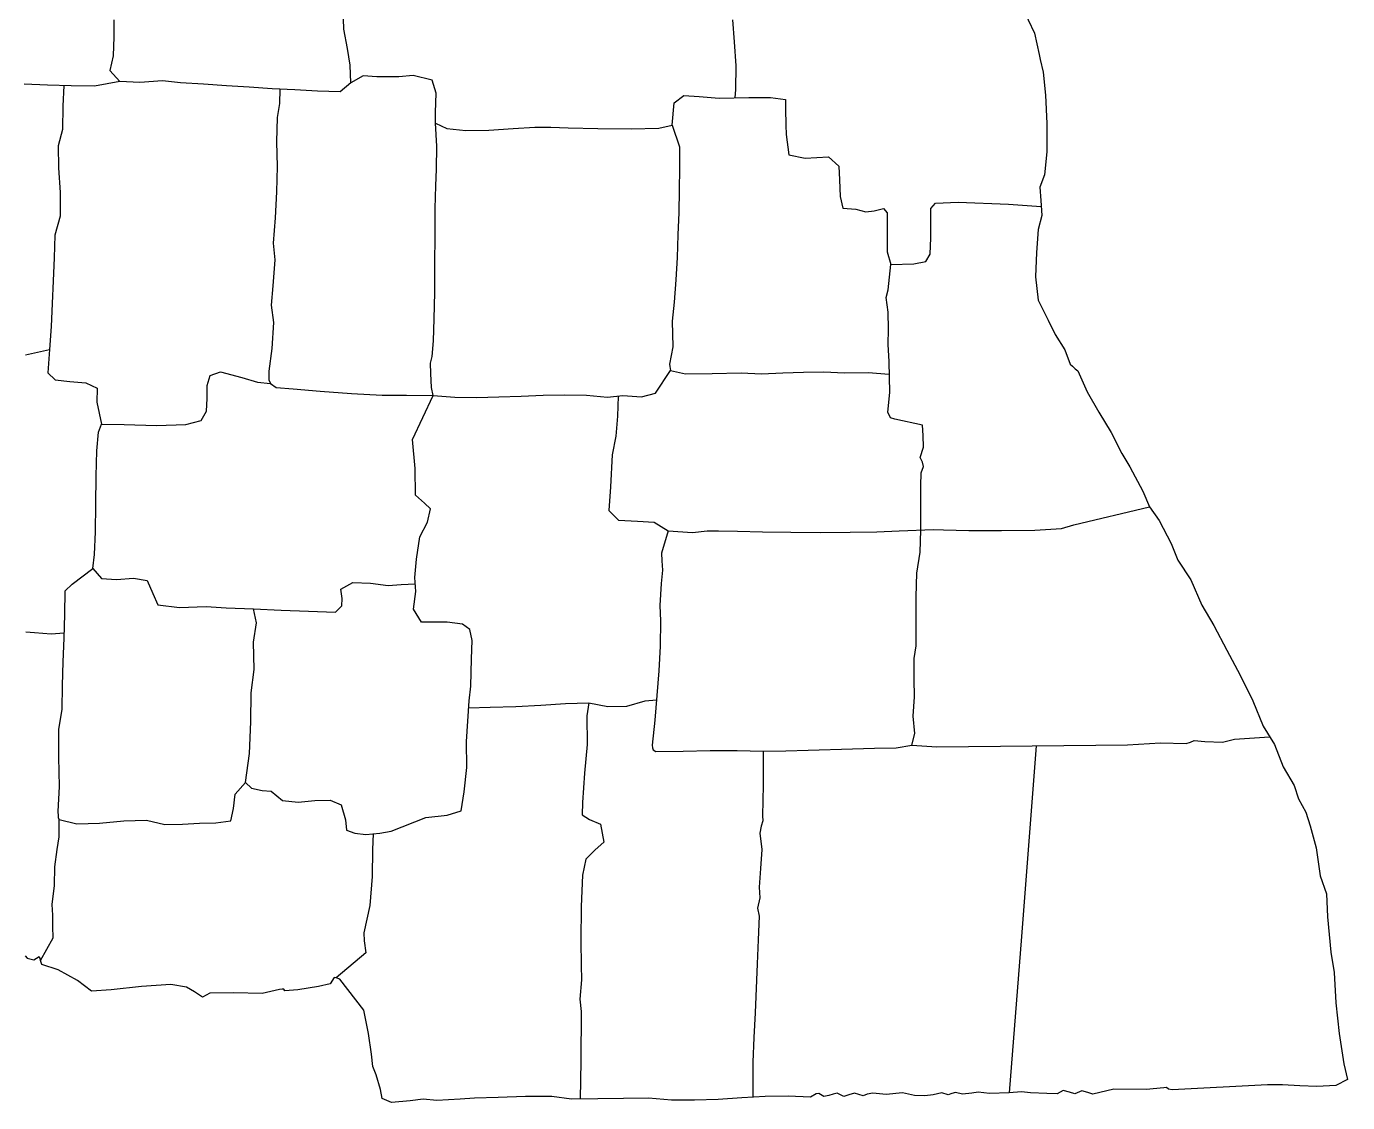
# Model space of a CAD drawing. Extents: x 0 to 16.5, y 0 to 16.2.
# Drawn here: x 8.2 to 16.54, y 0 to 6.79 of the extents above; entities that cross this region are included whole.
import ezdxf

# ---------------------------------------------------------------- set-up
doc = ezdxf.new("R2010")
doc.units = 0
doc.layers.add('WHITE', color=7, linetype='CONTINUOUS')

msp = doc.modelspace()

# ---------------------------------------------------------------- linework, layer by layer
at = {"layer": 'WHITE', "linetype": 'CONTINUOUS'}
for p, q in [((10.203502, 6.775481), (10.19802, 6.902481)), ((14.483386, 6.917856), (14.562933, 6.749903)), ((8.750761, 6.833481), (8.750502, 6.727185)), ((10.226761, 6.652481), (10.203502, 6.775481)), ((12.656761, 6.833481), (12.66765, 6.695185)), ((8.750502, 6.727185), (8.74802, 6.607111)), ((12.66765, 6.695185), (12.677872, 6.543777)), ((14.562933, 6.749903), (14.591761, 6.614481)), ((8.74802, 6.607111), (8.725761, 6.513481)), ((10.242798, 6.547703), (10.226761, 6.652481)), ((14.591761, 6.614481), (14.593798, 6.604444)), ((14.593798, 6.604444), (14.596057, 6.594185)), ((14.596057, 6.594185), (14.598761, 6.583481)), ((8.725761, 6.513481), (8.788417, 6.443934)), ((10.248391, 6.436925), (10.242798, 6.547703)), ((12.677872, 6.543777), (12.674761, 6.393481)), ((14.598761, 6.583481), (14.616317, 6.503638)), ((8.333105, 6.421028), (8.185351, 6.426819)), ((8.481187, 6.416995), (8.333105, 6.421028)), ((8.788417, 6.443934), (8.629761, 6.415481)), ((8.915761, 6.437106), (8.788417, 6.443934)), ((9.059605, 6.449215), (8.915761, 6.437106)), ((9.171761, 6.436481), (9.059605, 6.449215)), ((9.317125, 6.427446), (9.171761, 6.436481)), ((9.46186, 6.417834), (9.317125, 6.427446)), ((10.248391, 6.436925), (10.179761, 6.379481)), ((10.325761, 6.479481), (10.248391, 6.436925)), ((10.41165, 6.473148), (10.325761, 6.479481)), ((10.550872, 6.474814), (10.41165, 6.473148)), ((10.640761, 6.482481), (10.550872, 6.474814)), ((10.759983, 6.452925), (10.640761, 6.482481)), ((10.786539, 6.37137), (10.759983, 6.452925)), ((14.616317, 6.503638), (14.631539, 6.357407)), ((8.436465, 6.4184), (8.429245, 6.28934)), ((8.629761, 6.415481), (8.481187, 6.416995)), ((9.60607, 6.408169), (9.46186, 6.417834)), ((9.74986, 6.398977), (9.60607, 6.408169)), ((9.893335, 6.390781), (9.74986, 6.398977)), ((9.798647, 6.39619), (9.797391, 6.305629)), ((10.036601, 6.384108), (9.893335, 6.390781)), ((10.179761, 6.379481), (10.036601, 6.384108)), ((10.781761, 6.248481), (10.786539, 6.37137)), ((12.288277, 6.310637), (12.348386, 6.356231)), ((12.348386, 6.356231), (12.446183, 6.35045)), ((12.446183, 6.35045), (12.572761, 6.338481)), ((12.572761, 6.338481), (12.759391, 6.342703)), ((12.674761, 6.393481), (12.672021, 6.340726)), ((12.759391, 6.342703), (12.896465, 6.343925)), ((12.896465, 6.343925), (12.991761, 6.330481)), ((14.631539, 6.357407), (14.640761, 6.178231)), ((8.429245, 6.28934), (8.427761, 6.140481)), ((9.797391, 6.305629), (9.781798, 6.218)), ((12.274761, 6.168481), (12.288277, 6.310637)), ((12.991761, 6.330481), (12.991687, 6.271629)), ((12.991687, 6.271629), (12.992502, 6.169666)), ((9.781798, 6.218), (9.777761, 6.063481)), ((10.782099, 6.182245), (10.781761, 6.248481)), ((10.790324, 6.035653), (10.782099, 6.182245)), ((10.782099, 6.182245), (10.852793, 6.147041)), ((14.640761, 6.178231), (14.640317, 5.999555)), ((8.427761, 6.140481), (8.399729, 6.038777)), ((10.852793, 6.147041), (10.972362, 6.13484)), ((10.972362, 6.13484), (11.119324, 6.137612)), ((11.119324, 6.137612), (11.272198, 6.147329)), ((11.272198, 6.147329), (11.409504, 6.155962)), ((11.409504, 6.155962), (11.509761, 6.155481)), ((11.509761, 6.155481), (11.618793, 6.152609)), ((11.618793, 6.152609), (11.806977, 6.147385)), ((11.806977, 6.147385), (12.017145, 6.144897)), ((12.017145, 6.144897), (12.192129, 6.150233)), ((12.192129, 6.150233), (12.274761, 6.168481)), ((12.274761, 6.168481), (12.321761, 6.032481)), ((12.992502, 6.169666), (12.995761, 6.109481)), ((12.995761, 6.109481), (13.011205, 5.982037)), ((8.399729, 6.038777), (8.401505, 5.898769)), ((9.777761, 6.063481), (9.78223, 5.908918)), ((10.788761, 5.890481), (10.790324, 6.035653)), ((12.321761, 6.032481), (12.321245, 5.897271)), ((13.011205, 5.982037), (13.115983, 5.960592)), ((13.115983, 5.960592), (13.262761, 5.968481)), ((13.262761, 5.968481), (13.327909, 5.909037)), ((14.640317, 5.999555), (14.626539, 5.854824)), ((8.401505, 5.898769), (8.412497, 5.743113)), ((9.78223, 5.908918), (9.779011, 5.747981)), ((10.783308, 5.785921), (10.788761, 5.890481)), ((12.321245, 5.897271), (12.319592, 5.758843)), ((13.327909, 5.909037), (13.33128, 5.823592)), ((14.626539, 5.854824), (14.595761, 5.777481)), ((10.780325, 5.642448), (10.783308, 5.785921)), ((12.319592, 5.758843), (12.316644, 5.61814)), ((13.33128, 5.823592), (13.335761, 5.719481)), ((14.595761, 5.777481), (14.603391, 5.692481)), ((8.412497, 5.743113), (8.412113, 5.594465)), ((9.779011, 5.747981), (9.770167, 5.584793)), ((13.335761, 5.719481), (13.352687, 5.644333)), ((13.908761, 5.642481), (13.93737, 5.677497)), ((13.93737, 5.677497), (14.080636, 5.683356)), ((14.080636, 5.683356), (14.398761, 5.669481)), ((14.603391, 5.692481), (14.608798, 5.599481)), ((8.412113, 5.594465), (8.379761, 5.475481)), ((10.778872, 5.47337), (10.780325, 5.642448)), ((12.316644, 5.61814), (12.312245, 5.476108)), ((13.352687, 5.644333), (13.435835, 5.638962)), ((13.435835, 5.638962), (13.498761, 5.622481)), ((13.498761, 5.622481), (13.551242, 5.628851)), ((13.551242, 5.628851), (13.60928, 5.642111)), ((13.60928, 5.642111), (13.631761, 5.614481)), ((13.631761, 5.614481), (13.631724, 5.508222)), ((13.908265, 5.458697), (13.908761, 5.642481)), ((14.398761, 5.669481), (14.605525, 5.655767)), ((14.608798, 5.599481), (14.585761, 5.510481)), ((9.770167, 5.584793), (9.757761, 5.423481)), ((13.631724, 5.508222), (13.632798, 5.369074)), ((14.585761, 5.510481), (14.575777, 5.3647)), ((8.379761, 5.475481), (8.374974, 5.331458)), ((9.757761, 5.423481), (9.766613, 5.31837)), ((10.778012, 5.291995), (10.778872, 5.47337)), ((12.312245, 5.476108), (12.306236, 5.333691)), ((13.905033, 5.354929), (13.908265, 5.458697)), ((13.632798, 5.369074), (13.654761, 5.289481)), ((13.876649, 5.307753), (13.905033, 5.354929)), ((14.575777, 5.3647), (14.568136, 5.211981)), ((8.374974, 5.331458), (8.369465, 5.187296)), ((9.766613, 5.31837), (9.755909, 5.153925)), ((10.776806, 5.111633), (10.778012, 5.291995)), ((12.306236, 5.333691), (12.298461, 5.191834)), ((13.639205, 5.128777), (13.654761, 5.289481)), ((13.654761, 5.289481), (13.800697, 5.293745)), ((13.800697, 5.293745), (13.876649, 5.307753)), ((8.369465, 5.187296), (8.363011, 5.042856)), ((12.298461, 5.191834), (12.288761, 5.051481)), ((14.568136, 5.211981), (14.585058, 5.065262)), ((9.755909, 5.153925), (9.744761, 5.033481)), ((10.774317, 4.945592), (10.776806, 5.111633)), ((13.626761, 5.080481), (13.639205, 5.128777)), ((8.363011, 5.042856), (8.355391, 4.898)), ((9.744761, 5.033481), (9.759539, 4.923592)), ((12.288761, 5.051481), (12.27502, 4.932333)), ((13.638539, 4.988148), (13.626761, 5.080481)), ((14.585058, 5.065262), (14.648761, 4.937481)), ((9.759539, 4.923592), (9.748317, 4.75837)), ((10.769605, 4.807181), (10.774317, 4.945592)), ((12.27502, 4.932333), (12.280168, 4.768962)), ((13.640317, 4.880481), (13.638539, 4.988148)), ((14.648761, 4.937481), (14.692168, 4.846777)), ((8.355391, 4.898), (8.346381, 4.752587)), ((13.638761, 4.783481), (13.640317, 4.880481)), ((14.692168, 4.846777), (14.75402, 4.751851)), ((9.748317, 4.75837), (9.729761, 4.616481)), ((10.761732, 4.709707), (10.769605, 4.807181)), ((12.280168, 4.768962), (12.259761, 4.660481)), ((13.644502, 4.678111), (13.638761, 4.783481)), ((8.193809, 4.719217), (8.346381, 4.752587)), ((8.346381, 4.752587), (8.335761, 4.606481)), ((10.749761, 4.666481), (10.761732, 4.709707)), ((13.648687, 4.481185), (13.644502, 4.678111)), ((14.75402, 4.751851), (14.788761, 4.660481)), ((8.335761, 4.606481), (8.380857, 4.561313)), ((9.339761, 4.525106), (9.360242, 4.587888)), ((9.360242, 4.587888), (9.425446, 4.611449)), ((9.425446, 4.611449), (9.559761, 4.575481)), ((9.729761, 4.616481), (9.730354, 4.560851)), ((10.752428, 4.600925), (10.749761, 4.666481)), ((10.757094, 4.514037), (10.752428, 4.600925)), ((12.170386, 4.477653), (12.265761, 4.619481)), ((12.259761, 4.660481), (12.261761, 4.646518)), ((12.261761, 4.646518), (12.263761, 4.632777)), ((12.263761, 4.632777), (12.265761, 4.619481)), ((12.265761, 4.619481), (12.359386, 4.600309)), ((12.359386, 4.600309), (12.528761, 4.601106)), ((12.528761, 4.601106), (12.710136, 4.60584)), ((12.710136, 4.60584), (12.839761, 4.598481)), ((12.839761, 4.598481), (12.973242, 4.606555)), ((12.973242, 4.606555), (13.10428, 4.610407)), ((13.10428, 4.610407), (13.233761, 4.612481)), ((13.233761, 4.612481), (13.363872, 4.606666)), ((13.363872, 4.606666), (13.513317, 4.608629)), ((13.513317, 4.608629), (13.646233, 4.59663)), ((14.788761, 4.660481), (14.801835, 4.646888)), ((14.801835, 4.646888), (14.82002, 4.63174)), ((14.82002, 4.63174), (14.835761, 4.617481)), ((14.835761, 4.617481), (14.895089, 4.484731)), ((8.380857, 4.561313), (8.474049, 4.549937)), ((8.474049, 4.549937), (8.575593, 4.542545)), ((8.575593, 4.542545), (8.645745, 4.509329)), ((8.645745, 4.509329), (8.644761, 4.420481)), ((9.339613, 4.443407), (9.339761, 4.525106)), ((9.559761, 4.575481), (9.657613, 4.547259)), ((9.657613, 4.547259), (9.739835, 4.537444)), ((9.730354, 4.560851), (9.739835, 4.537444)), ((9.739835, 4.537444), (9.775761, 4.512481)), ((9.775761, 4.512481), (9.883414, 4.504902)), ((9.883414, 4.504902), (10.05365, 4.490851)), ((10.767761, 4.462481), (10.757094, 4.514037)), ((8.644761, 4.420481), (8.672761, 4.282481)), ((9.335409, 4.363097), (9.339613, 4.443407)), ((10.05365, 4.490851), (10.252386, 4.475856)), ((10.252386, 4.475856), (10.445539, 4.465444)), ((10.445539, 4.465444), (10.599025, 4.465143)), ((10.599025, 4.465143), (10.767761, 4.462481)), ((10.636391, 4.184074), (10.767761, 4.462481)), ((10.767761, 4.462481), (10.904277, 4.452905)), ((10.904277, 4.452905), (11.042573, 4.450934)), ((11.042573, 4.450934), (11.181902, 4.453956)), ((11.181902, 4.453956), (11.321511, 4.459356)), ((11.321511, 4.459356), (11.460652, 4.464522)), ((11.460652, 4.464522), (11.598574, 4.46684)), ((11.598574, 4.46684), (11.734527, 4.463698)), ((11.734527, 4.463698), (11.867761, 4.452481)), ((11.867761, 4.452481), (11.965011, 4.462372)), ((11.935082, 4.459328), (11.930858, 4.331162)), ((11.965011, 4.462372), (12.082511, 4.454356)), ((12.082511, 4.454356), (12.170386, 4.477653)), ((13.637761, 4.356481), (13.648687, 4.481185)), ((14.895089, 4.484731), (14.969136, 4.356481)), ((9.302761, 4.304481), (9.335409, 4.363097)), ((13.653539, 4.322444), (13.637761, 4.356481)), ((14.969136, 4.356481), (15.045995, 4.228231)), ((8.654816, 4.230493), (8.672761, 4.282481)), ((8.672761, 4.282481), (8.817324, 4.278606)), ((8.817324, 4.278606), (9.020011, 4.273981)), ((9.020011, 4.273981), (9.206574, 4.279106)), ((9.206574, 4.279106), (9.302761, 4.304481)), ((11.930858, 4.331162), (11.920761, 4.206481)), ((13.68065, 4.313518), (13.653539, 4.322444)), ((13.854761, 4.274481), (13.68065, 4.313518)), ((13.860502, 4.209148), (13.854761, 4.274481)), ((8.644674, 4.112697), (8.654816, 4.230493)), ((10.653131, 4.001888), (10.636391, 4.184074)), ((11.920761, 4.206481), (11.897798, 4.089074)), ((13.861354, 4.136481), (13.860502, 4.209148)), ((15.045995, 4.228231), (15.113761, 4.095481)), ((8.639726, 3.952918), (8.644674, 4.112697)), ((11.897798, 4.089074), (11.887057, 3.885222)), ((13.841761, 4.070481), (13.861354, 4.136481)), ((15.113761, 4.095481), (15.164909, 4.012629)), ((13.856205, 4.042518), (13.841761, 4.070481)), ((13.847761, 3.975481), (13.86265, 4.013444)), ((13.86265, 4.013444), (13.856205, 4.042518)), ((15.164909, 4.012629), (15.24628, 3.859333)), ((8.637367, 3.774982), (8.639726, 3.952918)), ((10.654761, 3.833481), (10.653131, 4.001888)), ((13.845465, 3.892814), (13.847761, 3.975481)), ((11.887057, 3.885222), (11.876761, 3.736481)), ((13.845391, 3.734814), (13.845465, 3.892814)), ((15.24628, 3.859333), (15.288761, 3.760481)), ((8.634991, 3.602714), (8.637367, 3.774982)), ((10.711391, 3.783407), (10.654761, 3.833481)), ((10.750465, 3.747555), (10.711391, 3.783407)), ((14.811761, 3.645481), (15.288761, 3.760481)), ((15.288761, 3.760481), (15.348687, 3.674407)), ((10.731761, 3.663481), (10.750465, 3.747555)), ((11.876761, 3.736481), (11.937798, 3.675777)), ((11.937798, 3.675777), (12.056391, 3.669518)), ((12.056391, 3.669518), (12.162761, 3.663481)), ((13.845761, 3.633481), (13.845391, 3.734814)), ((15.348687, 3.674407), (15.426168, 3.529222)), ((8.629991, 3.459939), (8.634991, 3.602714)), ((10.682354, 3.571629), (10.731761, 3.663481)), ((12.162761, 3.663481), (12.250909, 3.608333)), ((12.250909, 3.608333), (12.208391, 3.467296)), ((12.250909, 3.608333), (12.403946, 3.596962)), ((12.403946, 3.596962), (12.496761, 3.608481)), ((12.496761, 3.608481), (12.568013, 3.607588)), ((12.568013, 3.607588), (12.688417, 3.605417)), ((12.688417, 3.605417), (12.844845, 3.60273)), ((12.844845, 3.60273), (13.024169, 3.600289)), ((13.024169, 3.600289), (13.213261, 3.598856)), ((13.213261, 3.598856), (13.398993, 3.599193)), ((13.398993, 3.599193), (13.568237, 3.602062)), ((13.568237, 3.602062), (13.707865, 3.608225)), ((13.707865, 3.608225), (13.925761, 3.616481)), ((13.841761, 3.473481), (13.845303, 3.613232)), ((13.845303, 3.613232), (13.845761, 3.633481)), ((13.925761, 3.616481), (13.98903, 3.614462)), ((13.98903, 3.614462), (14.147242, 3.611333)), ((14.147242, 3.611333), (14.354511, 3.609981)), ((14.354511, 3.609981), (14.564946, 3.613296)), ((14.564946, 3.613296), (14.732659, 3.624166)), ((14.732659, 3.624166), (14.811761, 3.645481)), ((10.661835, 3.43), (10.682354, 3.571629)), ((15.426168, 3.529222), (15.466761, 3.422481)), ((8.619761, 3.370481), (8.629991, 3.459939)), ((10.651761, 3.313481), (10.661835, 3.43)), ((12.208391, 3.467296), (12.209798, 3.419333)), ((12.209798, 3.419333), (12.214761, 3.360481)), ((13.820683, 3.340372), (13.841761, 3.473481)), ((15.466761, 3.422481), (15.550094, 3.299259)), ((8.489428, 3.271481), (8.619761, 3.370481)), ((8.619761, 3.370481), (8.673281, 3.308073)), ((12.214761, 3.360481), (12.206946, 3.275962)), ((13.814886, 3.191606), (13.820683, 3.340372)), ((8.444761, 3.230481), (8.489428, 3.271481)), ((8.673281, 3.308073), (8.768801, 3.301537)), ((8.768801, 3.301537), (8.875361, 3.310505)), ((8.875361, 3.310505), (8.962001, 3.294609)), ((8.962001, 3.294609), (8.997761, 3.213481)), ((10.184761, 3.240481), (10.259937, 3.281329)), ((10.259937, 3.281329), (10.370729, 3.278065)), ((10.370729, 3.278065), (10.483633, 3.263377)), ((10.483633, 3.263377), (10.565145, 3.269953)), ((10.565145, 3.269953), (10.653906, 3.274205)), ((10.656613, 3.224629), (10.651761, 3.313481)), ((12.206946, 3.275962), (12.196909, 3.137666)), ((15.550094, 3.299259), (15.618094, 3.13937)), ((8.442681, 3.080481), (8.444761, 3.230481)), ((8.997761, 3.213481), (9.029449, 3.140622)), ((10.192131, 3.180888), (10.184761, 3.240481)), ((10.189724, 3.135074), (10.192131, 3.180888)), ((10.641909, 3.114), (10.656613, 3.224629)), ((13.816027, 3.036278), (13.814886, 3.191606)), ((9.029449, 3.140622), (9.165761, 3.124856)), ((9.165761, 3.124856), (9.333574, 3.130653)), ((9.333574, 3.130653), (9.459761, 3.122481)), ((9.459761, 3.122481), (9.633386, 3.115169)), ((9.633386, 3.115169), (9.807011, 3.107481)), ((9.652761, 3.027481), (9.633386, 3.115169)), ((9.807011, 3.107481), (9.979511, 3.100543)), ((9.979511, 3.100543), (10.149761, 3.095481)), ((10.149761, 3.095481), (10.189724, 3.135074)), ((10.692761, 3.032481), (10.641909, 3.114)), ((12.196909, 3.137666), (12.201761, 3.040481)), ((15.618094, 3.13937), (15.694761, 3.011481)), ((8.437721, 2.931201), (8.442681, 3.080481)), ((9.633242, 2.905592), (9.652761, 3.027481)), ((10.855455, 3.031231), (10.692761, 3.032481)), ((10.952317, 3.019481), (10.855455, 3.031231)), ((10.999511, 2.985231), (10.952317, 3.019481)), ((12.201761, 3.040481), (12.198849, 2.881569)), ((13.815761, 2.883481), (13.816027, 3.036278)), ((15.694761, 3.011481), (15.776277, 2.855294)), ((8.249687, 2.96537), (8.195761, 2.968481)), ((8.302502, 2.959592), (8.249687, 2.96537)), ((8.355761, 2.956481), (8.302502, 2.959592)), ((8.438734, 2.96169), (8.355761, 2.956481)), ((8.431801, 2.781921), (8.437721, 2.931201)), ((11.013205, 2.916481), (10.999511, 2.985231)), ((9.637946, 2.733703), (9.633242, 2.905592)), ((11.009567, 2.801231), (11.013205, 2.916481)), ((12.198849, 2.881569), (12.190945, 2.725345)), ((13.802502, 2.802185), (13.815761, 2.883481)), ((15.776277, 2.855294), (15.860886, 2.696481)), ((8.426841, 2.631921), (8.431801, 2.781921)), ((11.004761, 2.627481), (11.009567, 2.801231)), ((13.803687, 2.671777), (13.802502, 2.802185)), ((9.617761, 2.586481), (9.637946, 2.733703)), ((12.190945, 2.725345), (12.179297, 2.570177)), ((13.805761, 2.560481), (13.803687, 2.671777)), ((15.860886, 2.696481), (15.940433, 2.536168)), ((8.424761, 2.480481), (8.426841, 2.631921)), ((9.617131, 2.402851), (9.617761, 2.586481)), ((10.993724, 2.535925), (11.004761, 2.627481)), ((10.977539, 2.278555), (10.993724, 2.535925)), ((11.288089, 2.4997), (11.447636, 2.508981)), ((11.447636, 2.508981), (11.602495, 2.518262)), ((11.602495, 2.518262), (11.749761, 2.522481)), ((11.749761, 2.522481), (11.737761, 2.441481)), ((11.749761, 2.522481), (11.869354, 2.499185)), ((11.869354, 2.499185), (11.989168, 2.502111)), ((11.989168, 2.502111), (12.104761, 2.535481)), ((12.104761, 2.535481), (12.176766, 2.542314)), ((12.179297, 2.570177), (12.165153, 2.414433)), ((13.797058, 2.43859), (13.805761, 2.560481)), ((15.940433, 2.536168), (16.006761, 2.375481)), ((8.404683, 2.356231), (8.424761, 2.480481)), ((10.99111, 2.491142), (11.126761, 2.495481)), ((11.126761, 2.495481), (11.288089, 2.4997)), ((11.737761, 2.441481), (11.738242, 2.260296)), ((13.808136, 2.330106), (13.797058, 2.43859)), ((8.405136, 2.180981), (8.404683, 2.356231)), ((9.608724, 2.203444), (9.617131, 2.402851)), ((12.165153, 2.414433), (12.149761, 2.256481)), ((16.006761, 2.375481), (16.07665, 2.259185)), ((10.978983, 2.114407), (10.977539, 2.278555)), ((11.738242, 2.260296), (11.721613, 2.08)), ((12.149761, 2.256481), (12.15128, 2.239185)), ((13.689761, 2.238481), (13.789027, 2.256309)), ((13.789027, 2.256309), (13.808136, 2.330106)), ((13.789027, 2.256309), (13.946761, 2.245481)), ((13.946761, 2.245481), (15.149761, 2.258481)), ((14.573743, 2.252277), (14.479511, 1.049106)), ((15.149761, 2.258481), (15.358613, 2.271333)), ((15.358613, 2.271333), (15.520724, 2.265703)), ((15.520724, 2.265703), (15.547131, 2.274592)), ((15.547131, 2.274592), (15.569761, 2.285481)), ((15.569761, 2.285481), (15.637886, 2.279543)), ((15.637886, 2.279543), (15.749511, 2.275481)), ((15.749511, 2.275481), (15.824011, 2.293919)), ((15.824011, 2.293919), (16.046575, 2.309229)), ((16.07665, 2.259185), (16.131205, 2.118444)), ((8.409152, 1.994481), (8.405136, 2.180981)), ((9.582761, 2.020481), (9.608724, 2.203444)), ((12.15128, 2.239185), (12.156576, 2.226777)), ((12.156576, 2.226777), (12.172761, 2.215481)), ((12.172761, 2.215481), (12.344074, 2.217497)), ((12.344074, 2.217497), (12.515761, 2.221106)), ((12.515761, 2.221106), (12.685199, 2.222653)), ((12.685199, 2.222653), (12.849761, 2.218481)), ((12.849761, 2.218481), (12.992539, 2.219962)), ((12.849761, 2.218481), (12.850761, 2.096481)), ((12.992539, 2.219962), (13.133983, 2.223666)), ((13.133983, 2.223666), (13.413539, 2.233296)), ((13.413539, 2.233296), (13.551983, 2.237)), ((13.551983, 2.237), (13.689761, 2.238481)), ((10.961761, 1.960481), (10.978983, 2.114407)), ((12.850761, 2.096481), (12.850761, 2.003666)), ((16.131205, 2.118444), (16.201761, 2.001481)), ((9.517761, 1.946481), (9.582761, 2.020481)), ((9.582761, 2.020481), (9.621168, 1.983962)), ((11.721613, 2.08), (11.708761, 1.893481)), ((12.850761, 2.003666), (12.848094, 1.907296)), ((16.201761, 2.001481), (16.229465, 1.91674)), ((8.399761, 1.836481), (8.409152, 1.994481)), ((9.507242, 1.856222), (9.517761, 1.946481)), ((9.621168, 1.983962), (9.688687, 1.969)), ((9.688687, 1.969), (9.743761, 1.964481)), ((9.743761, 1.964481), (9.816423, 1.90643)), ((10.943465, 1.840925), (10.961761, 1.960481)), ((8.401317, 1.810629), (8.399761, 1.836481)), ((9.49028, 1.77774), (9.507242, 1.856222)), ((9.816423, 1.90643), (9.914057, 1.896074)), ((9.914057, 1.896074), (10.019636, 1.906106)), ((10.019636, 1.906106), (10.116131, 1.909222)), ((10.116131, 1.909222), (10.186516, 1.878115)), ((10.186516, 1.878115), (10.213761, 1.785481)), ((10.855391, 1.81337), (10.943465, 1.840925)), ((11.708761, 1.893481), (11.708317, 1.816851)), ((12.848094, 1.907296), (12.844761, 1.810481)), ((16.229465, 1.91674), (16.274724, 1.833555)), ((8.402872, 1.797666), (8.401317, 1.810629)), ((8.405761, 1.786481), (8.402872, 1.797666)), ((8.405428, 1.677481), (8.405761, 1.786481)), ((8.405761, 1.786481), (8.517849, 1.758585)), ((8.517849, 1.758585), (8.660705, 1.762753)), ((8.660705, 1.762753), (8.814217, 1.777769)), ((8.814217, 1.777769), (8.958273, 1.782417)), ((8.958273, 1.782417), (9.072761, 1.755481)), ((9.072761, 1.755481), (9.18428, 1.757629)), ((9.18428, 1.757629), (9.291576, 1.763333)), ((9.291576, 1.763333), (9.395761, 1.765481)), ((9.395761, 1.765481), (9.49028, 1.77774)), ((10.213761, 1.785481), (10.219428, 1.718703)), ((10.501798, 1.712111), (10.719761, 1.798481)), ((10.719761, 1.798481), (10.855391, 1.81337)), ((11.708317, 1.816851), (11.753205, 1.786444)), ((11.753205, 1.786444), (11.822761, 1.756481)), ((11.822761, 1.756481), (11.844687, 1.644518)), ((12.848168, 1.778407), (12.836687, 1.745222)), ((12.844761, 1.810481), (12.848168, 1.778407)), ((16.274724, 1.833555), (16.301761, 1.747481)), ((8.394761, 1.596481), (8.405428, 1.677481)), ((10.219428, 1.718703), (10.272428, 1.701259)), ((10.272428, 1.701259), (10.342761, 1.692481)), ((10.342761, 1.692481), (10.431057, 1.701185)), ((10.387339, 1.696875), (10.384761, 1.596481)), ((10.431057, 1.701185), (10.501798, 1.712111)), ((12.836687, 1.745222), (12.828761, 1.700481)), ((12.828761, 1.700481), (12.841502, 1.596777)), ((16.301761, 1.747481), (16.340242, 1.608037)), ((8.378687, 1.488555), (8.394761, 1.596481)), ((10.384761, 1.596481), (10.381835, 1.426333)), ((11.790168, 1.595444), (11.730761, 1.535481)), ((11.844687, 1.644518), (11.790168, 1.595444)), ((12.841502, 1.596777), (12.83402, 1.476851)), ((16.340242, 1.608037), (16.365613, 1.431259)), ((11.730761, 1.535481), (11.709355, 1.436153)), ((8.376835, 1.370407), (8.378687, 1.488555)), ((10.381835, 1.426333), (10.366687, 1.244629)), ((11.709355, 1.436153), (11.700511, 1.236606)), ((12.83402, 1.476851), (12.824761, 1.360481)), ((16.365613, 1.431259), (16.404761, 1.318481)), ((8.362761, 1.250481), (8.376835, 1.370407)), ((12.824761, 1.360481), (12.828094, 1.291481)), ((12.828094, 1.291481), (12.813428, 1.227148)), ((16.404761, 1.318481), (16.412168, 1.173185)), ((8.365835, 1.18337), (8.362761, 1.250481)), ((8.36602, 1.112259), (8.365835, 1.18337)), ((10.366687, 1.244629), (10.329761, 1.070481)), ((11.700511, 1.236606), (11.699542, 1.019247)), ((12.813428, 1.227148), (12.824761, 1.177481)), ((12.824761, 1.177481), (12.817631, 1.027583)), ((16.412168, 1.173185), (16.432687, 0.949444)), ((8.367761, 1.040481), (8.36602, 1.112259)), ((8.289428, 0.897333), (8.367761, 1.040481)), ((10.329761, 1.070481), (10.331724, 1.020222)), ((10.331724, 1.020222), (10.342798, 0.94574)), ((11.699542, 1.019247), (11.701761, 0.866481)), ((12.817631, 1.027583), (12.811057, 0.875296)), ((14.479511, 1.049106), (14.401724, 0.062148)), ((8.191798, 0.925925), (8.204391, 0.911037)), ((8.246761, 0.901481), (8.281094, 0.921296)), ((8.281094, 0.921296), (8.289428, 0.897333)), ((10.342798, 0.94574), (10.153983, 0.787629)), ((16.432687, 0.949444), (16.454761, 0.821481)), ((8.204391, 0.911037), (8.246761, 0.901481)), ((8.297761, 0.872481), (8.289428, 0.897333)), ((8.40002, 0.837962), (8.297761, 0.872481)), ((8.521835, 0.769666), (8.40002, 0.837962)), ((11.701761, 0.866481), (11.703724, 0.773925)), ((12.811057, 0.875296), (12.798465, 0.566)), ((8.610761, 0.702481), (8.521835, 0.769666)), ((10.141539, 0.790333), (10.117761, 0.749481)), ((10.153983, 0.787629), (10.141539, 0.790333)), ((10.177761, 0.778481), (10.153983, 0.787629)), ((10.328636, 0.582231), (10.177761, 0.778481)), ((11.703724, 0.773925), (11.693465, 0.652703)), ((16.454761, 0.821481), (16.464576, 0.628518)), ((8.734464, 0.711887), (8.610761, 0.702481)), ((8.926886, 0.732731), (8.734464, 0.711887)), ((9.111245, 0.74495), (8.926886, 0.732731)), ((9.210761, 0.728481), (9.111245, 0.74495)), ((9.259724, 0.699111), (9.210761, 0.728481)), ((9.310465, 0.666185), (9.259724, 0.699111)), ((9.356761, 0.691481), (9.310465, 0.666185)), ((9.508391, 0.693222), (9.356761, 0.691481)), ((9.688465, 0.68874), (9.508391, 0.693222)), ((9.796761, 0.714481), (9.688465, 0.68874)), ((9.81428, 0.716592), (9.796761, 0.714481)), ((9.824909, 0.71537), (9.81428, 0.716592)), ((9.831761, 0.705481), (9.824909, 0.71537)), ((9.911909, 0.712222), (9.831761, 0.705481)), ((10.042946, 0.733407), (9.911909, 0.712222)), ((10.117761, 0.749481), (10.042946, 0.733407)), ((11.693465, 0.652703), (11.700761, 0.575481)), ((16.464576, 0.628518), (16.485946, 0.435111)), ((10.358502, 0.435518), (10.328636, 0.582231)), ((11.700761, 0.575481), (11.699625, 0.260297)), ((12.798465, 0.566), (12.791891, 0.410212)), ((10.377645, 0.306027), (10.358502, 0.435518)), ((16.485946, 0.435111), (16.515761, 0.243481)), ((12.791891, 0.410212), (12.784761, 0.254481)), ((10.385761, 0.228481), (10.377645, 0.306027)), ((11.699625, 0.260297), (11.695454, 0.022091)), ((12.784761, 0.254481), (12.785452, 0.033436)), ((10.40665, 0.174296), (10.385761, 0.228481)), ((10.435539, 0.081666), (10.40665, 0.174296)), ((16.515761, 0.243481), (16.538699, 0.145981)), ((15.063205, 0.085333), (14.931761, 0.052481)), ((15.267983, 0.082629), (15.063205, 0.085333)), ((15.378761, 0.093481), (15.267983, 0.082629)), ((15.396057, 0.096074), (15.378761, 0.093481)), ((15.409131, 0.085555), (15.396057, 0.096074)), ((15.431761, 0.079481), (15.409131, 0.085555)), ((16.032872, 0.111629), (15.431761, 0.079481)), ((16.12865, 0.111666), (16.032872, 0.111629)), ((16.237761, 0.105481), (16.12865, 0.111666)), ((16.345324, 0.101731), (16.237761, 0.105481)), ((16.463761, 0.106981), (16.345324, 0.101731)), ((16.538699, 0.145981), (16.463761, 0.106981)), ((10.445761, 0.025481), (10.435539, 0.081666)), ((10.504872, 0), (10.445761, 0.025481)), ((10.621317, 0.010296), (10.504872, 0)), ((10.703761, 0.021481), (10.621317, 0.010296)), ((10.789539, 0.012851), (10.703761, 0.021481)), ((10.937983, 0.021111), (10.789539, 0.012851)), ((11.027761, 0.028481), (10.937983, 0.021111)), ((11.176402, 0.031043), (11.027761, 0.028481)), ((11.349886, 0.038481), (11.176402, 0.031043)), ((11.515308, 0.039168), (11.349886, 0.038481)), ((11.639761, 0.021481), (11.515308, 0.039168)), ((11.805354, 0.023296), (11.639761, 0.021481)), ((11.967835, 0.026666), (11.805354, 0.023296)), ((12.126761, 0.028481), (11.967835, 0.026666)), ((12.270595, 0.015536), (12.126761, 0.028481)), ((12.417472, 0.014189), (12.270595, 0.015536)), ((12.566029, 0.020242), (12.417472, 0.014189)), ((12.714901, 0.029496), (12.566029, 0.020242)), ((12.862723, 0.037752), (12.714901, 0.029496)), ((13.008131, 0.040813), (12.862723, 0.037752)), ((13.149761, 0.034481), (13.008131, 0.040813)), ((13.183502, 0.054629), (13.149761, 0.034481)), ((13.202354, 0.057), (13.183502, 0.054629)), ((13.232761, 0.038481), (13.202354, 0.057)), ((13.264539, 0.045), (13.232761, 0.038481)), ((13.29165, 0.053962), (13.264539, 0.045)), ((13.316761, 0.058481), (13.29165, 0.053962)), ((13.359057, 0.038037), (13.316761, 0.058481)), ((13.391131, 0.048259), (13.359057, 0.038037)), ((13.426761, 0.058481), (13.391131, 0.048259)), ((13.481242, 0.042259), (13.426761, 0.058481)), ((13.50728, 0.052703), (13.481242, 0.042259)), ((13.541761, 0.058481), (13.50728, 0.052703)), ((13.627317, 0.050444), (13.541761, 0.058481)), ((13.730205, 0.062185), (13.627317, 0.050444)), ((13.805761, 0.045481), (13.730205, 0.062185)), ((13.869465, 0.043444), (13.805761, 0.045481)), ((13.922724, 0.047851), (13.869465, 0.043444)), ((13.977761, 0.062481), (13.922724, 0.047851)), ((14.017613, 0.048333), (13.977761, 0.062481)), ((14.039909, 0.056629), (14.017613, 0.048333)), ((14.063761, 0.064481), (14.039909, 0.056629)), ((14.108613, 0.052296), (14.063761, 0.064481)), ((14.166576, 0.059), (14.108613, 0.052296)), ((14.206761, 0.065481), (14.166576, 0.059)), ((14.278465, 0.057814), (14.206761, 0.065481)), ((14.401724, 0.062148), (14.278465, 0.057814)), ((14.480761, 0.068481), (14.401724, 0.062148)), ((14.537502, 0.062444), (14.480761, 0.068481)), ((14.641354, 0.057518), (14.537502, 0.062444)), ((14.704761, 0.055481), (14.641354, 0.057518)), ((14.743168, 0.076814), (14.704761, 0.055481)), ((14.782687, 0.066148), (14.743168, 0.076814)), ((14.817761, 0.055481), (14.782687, 0.066148)), ((14.860872, 0.075148), (14.817761, 0.055481)), ((14.89865, 0.063481), (14.860872, 0.075148)), ((14.931761, 0.052481), (14.89865, 0.063481))]:
    msp.add_line(p, q, dxfattribs=at)

doc.saveas('drawing.dxf')
